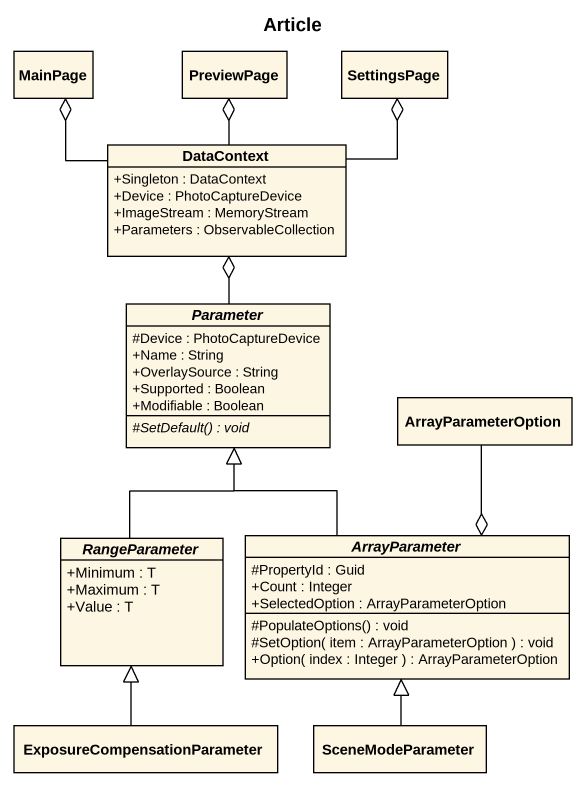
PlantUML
@startuml
title Article
hide circle
hide empty members
skinparam classAttributeIconSize 0
class MainPage
class PreviewPage
class SettingsPage
class DataContext {
  +Singleton : DataContext
  +Device : PhotoCaptureDevice
  +ImageStream : MemoryStream
  +Parameters : ObservableCollection
}
abstract class Parameter {
  #Device : PhotoCaptureDevice
  +Name : String
  +OverlaySource : String
  +Supported : Boolean
  +Modifiable : Boolean
  {abstract} #SetDefault() : void
}
class ArrayParameterOption
abstract class RangeParameter {
  +Minimum : T
  +Maximum : T
  +Value : T
}
abstract class ArrayParameter {
  #PropertyId : Guid
  +Count : Integer
  +SelectedOption : ArrayParameterOption
  #PopulateOptions() : void
  #SetOption( item : ArrayParameterOption ) : void
  +Option( index : Integer ) : ArrayParameterOption
}
class "ExposureCompensationParameter" as ExposureCompensationParamete
class SceneModeParameter
MainPage o-- DataContext
PreviewPage o-- DataContext
SettingsPage o-- DataContext
DataContext o-- Parameter
RangeParameter -up-|> Parameter
ArrayParameter -up-|> Parameter
ArrayParameter o-up- ArrayParameterOption
ExposureCompensationParamete -up-|> RangeParameter
SceneModeParameter -up-|> ArrayParameter
@enduml
